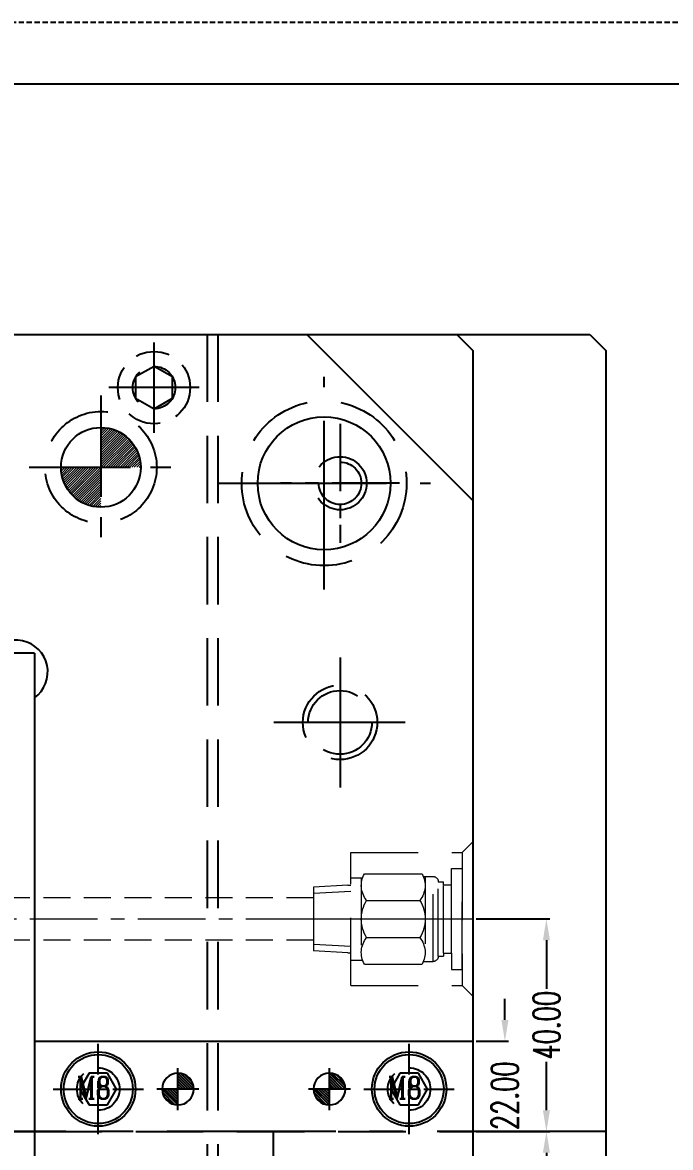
# Model space of a CAD drawing. Header units: inches. Extents: x 149964 to 151052, y -48230 to -47460.
# Drawn here: x 150591.3 to 150713.3, y -47671.7 to -47460 of the extents above; entities that cross this region are included whole.
import ezdxf

# ---------------------------------------------------------------- set-up
doc = ezdxf.new("R2010")
doc.units = ezdxf.units.IN
doc.header["$LTSCALE"] = 2
doc.header["$MEASUREMENT"] = 0
doc.header["$PDMODE"] = 3
doc.header["$PDSIZE"] = 0.3125
for name, pattern in [('ACAD_ISO08W100', [36, 24, -3, 6, -3]), ('CENTER', [50.8, 31.75, -6.35, 6.35, -6.35]), ('CENTER2', [1.125, 0.75, -0.125, 0.125, -0.125]), ('DASHED', [0.75, 0.5, -0.25]), ('HIDDEN', [9.525, 6.35, -3.175]), ('HIDDEN2', [4.7625, 3.175, -1.5875])]:
    doc.linetypes.add(name, pattern=pattern)
doc.layers.get('0').update_dxf_attribs({"linetype": 'CONTINUOUS'})
doc.layers.get('Defpoints').update_dxf_attribs({"linetype": 'CONTINUOUS'})
for name, color, linetype in [('5', 5, 'CONTINUOUS'), ('A', 7, 'CONTINUOUS'), ('CAV-COR', 1, 'CONTINUOUS'), ('cen', 1, 'CENTER'), ('CENTER', 1, 'CENTER'), ('CL', 1, 'ACAD_ISO08W100'), ('hidden', 4, 'HIDDEN'), ('ls', 144, 'HIDDEN2'), ('PIN', 4, 'CONTINUOUS'), ('SCREW', 52, 'HIDDEN'), ('SILDE', 6, 'CONTINUOUS'), ('WT', 4, 'CONTINUOUS')]:
    doc.layers.add(name, color=color, linetype=linetype)
for name, color, linetype, lineweight in [('dim', 3, 'CONTINUOUS', 15), ('HA', 4, 'CONTINUOUS', 15), ('WR', 122, 'HIDDEN', 18)]:
    doc.layers.add(name, color=color, linetype=linetype, lineweight=lineweight)
doc.styles.add('ROMANC', font='romanc', dxfattribs={"width": 0.6, "height": 1})
doc.styles.get("Standard").update_dxf_attribs({"font": 'txt.shx', "width": 0.67})
doc.dimstyles.new('2.00', dxfattribs={"dimtxt": 5, "dimasz": 4, "dimexe": 0.666, "dimexo": 0.626, "dimgap": 1, "dimtad": 0, "dimzin": 0, "dimdsep": 46, "dimtxsty": 'Standard', "dimcen": 0.09, "dimclrd": 3, "dimclre": 3, "dimclrt": 7, "dimazin": 0, "dimtfac": 1, "dimtofl": 0, "dimtmove": 0, "dimatfit": 0, "dimfxl": 0, "dimtolj": 1, "dimtzin": 0, "dimarcsym": 0})

# ---------------------------------------------------------------- blocks, each defined once
blk = doc.blocks.new('8')
at = {"layer": 'CENTER', "ltscale": 0.5}
for p, q in [((0, 8.5), (0, -8.5)), ((-8.5, 0), (8.5, 0))]:
    blk.add_line(p, q, dxfattribs=at)
at = {"layer": 'ls'}
blk.add_lwpolyline([(0, 4), (-3.46, 2), (-3.46, -2), (0, -4), (3.46, -2), (3.46, 2)], close=True, dxfattribs=at)
for radius in [6.8, 4]:
    blk.add_circle((0, 0), radius, dxfattribs=at)
blk = doc.blocks.new('*D35081')
at = {"layer": 'Defpoints', "color": 0}
for p in [(150676.07, -47651.72), (150682.09, -47651.72), (150676.07, -47673.72)]:
    blk.add_point(p, dxfattribs=at)
at = {"layer": 'dim', "color": 3, "linetype": 'ByBlock', "lineweight": -2}
for p, q in [((150682.09, -47647.72), (150682.09, -47643.72)), ((150676.7, -47651.72), (150682.76, -47651.72)), ((150676.7, -47673.72), (150682.76, -47673.72)), ((150682.09, -47677.72), (150682.09, -47681.72))]:
    blk.add_line(p, q, dxfattribs=at)
at = {"layer": 'dim', "color": 3, "linetype": 'ByBlock'}
for points in [[(150681.43, -47647.72), (150682.76, -47647.72), (150682.09, -47651.72)], [(150682.76, -47677.72), (150681.43, -47677.72), (150682.09, -47673.72)]]:
    blk.add_solid(points, dxfattribs=at)
at = {"layer": 'dim', "color": 7, "linetype": 'ByBlock', "insert": (150682.09, -47661.98), "char_height": 5, "attachment_point": 5, "rotation": 90}
blk.add_mtext('\\A1;22.00', dxfattribs=at)
blk = doc.blocks.new('*D35897')
at = {"layer": 'Defpoints', "color": 0}
for p in [(150676.07, -47668.72), (150689.9, -47668.72), (150676.07, -47753.72)]:
    blk.add_point(p, dxfattribs=at)
at = {"layer": 'dim', "color": 3, "linetype": 'ByBlock', "lineweight": -2}
for p, q in [((150676.7, -47668.72), (150690.57, -47668.72)), ((150689.9, -47672.72), (150689.9, -47704.08)), ((150689.9, -47749.72), (150689.9, -47718.36)), ((150676.7, -47753.72), (150690.57, -47753.72))]:
    blk.add_line(p, q, dxfattribs=at)
at = {"layer": 'dim', "color": 3, "linetype": 'ByBlock'}
for points in [[(150690.57, -47672.72), (150689.24, -47672.72), (150689.9, -47668.72)], [(150689.24, -47749.72), (150690.57, -47749.72), (150689.9, -47753.72)]]:
    blk.add_solid(points, dxfattribs=at)
at = {"layer": 'dim', "color": 7, "linetype": 'ByBlock', "insert": (150689.9, -47711.22), "char_height": 5, "attachment_point": 5, "rotation": 90}
blk.add_mtext('\\A1;85.00', dxfattribs=at)
blk = doc.blocks.new('20160811.183352')
at = {"layer": 'SCREW', "linetype": 'CENTER2', "ltscale": 5}
for p, q in [((0, -8.5), (0, 8.5)), ((-8.5, 0), (8.5, 0))]:
    blk.add_line(p, q, dxfattribs=at)
at = {"layer": 'SCREW'}
blk.add_lwpolyline([(-1.73, 3), (-3.46, 0), (-1.73, -3), (1.73, -3), (3.46, 0), (1.73, 3)], close=True, dxfattribs=at)
at = {"layer": 'SCREW', "linetype": 'Continuous', "ltscale": 0.5}
for radius in [7, 6.5]:
    blk.add_circle((0, 0), radius, dxfattribs=at)
at = {"layer": 'SCREW', "ltscale": 0.5}
blk.add_circle((0, 0), 4, dxfattribs=at)
at = {"layer": 'dim', "style": 'ROMANC', "width": 0.8}
blk.add_text('M8', height=4.186, dxfattribs=at).set_placement((-4.07, -1.86))
blk = doc.blocks.new('FGA')
at = {"layer": 'PIN', "linetype": 'CENTER'}
for p, q in [((19368.28, -4827.56), (19368.28, -4817.12)), ((19363.06, -4822.34), (19373.5, -4822.34))]:
    blk.add_line(p, q, dxfattribs=at)
at = {"layer": 'PIN'}
for p, q in [((19364.31, -4822.37), (19368.28, -4818.4)), ((19364.38, -4821.64), (19367.58, -4818.43)), ((19364.68, -4820.67), (19366.62, -4818.74)), ((19365, -4822.34), (19368.28, -4819.06)), ((19365.67, -4822.34), (19368.28, -4819.72)), ((19366.33, -4822.34), (19368.28, -4820.39)), ((19366.99, -4822.34), (19368.28, -4821.05)), ((19367.65, -4822.34), (19368.28, -4821.71)), ((19368.28, -4823.7), (19369.64, -4822.34)), ((19368.28, -4822.38), (19368.32, -4822.34)), ((19368.28, -4823.04), (19368.98, -4822.34)), ((19368.28, -4824.36), (19370.31, -4822.34)), ((19368.28, -4825.69), (19371.63, -4822.34)), ((19368.28, -4825.03), (19370.97, -4822.34)), ((19368.33, -4826.31), (19372.25, -4822.38)), ((19369.07, -4826.23), (19372.17, -4823.13)), ((19370.08, -4825.88), (19371.82, -4824.14))]:
    blk.add_line(p, q, dxfattribs=at)
blk.add_circle((19368.28, -4822.34), 3.97, dxfattribs=at)
blk = doc.blocks.new('*D37009')
at = {"layer": 'Defpoints', "color": 0}
for p in [(150676.07, -47628.72), (150689.9, -47628.72), (150676.07, -47668.72)]:
    blk.add_point(p, dxfattribs=at)
at = {"layer": 'dim', "color": 3, "linetype": 'ByBlock', "lineweight": -2}
for p, q in [((150676.7, -47628.72), (150690.57, -47628.72)), ((150689.9, -47632.72), (150689.9, -47641.86)), ((150689.9, -47664.72), (150689.9, -47655.59)), ((150676.7, -47668.72), (150690.57, -47668.72))]:
    blk.add_line(p, q, dxfattribs=at)
at = {"layer": 'dim', "color": 3, "linetype": 'ByBlock'}
for points in [[(150690.57, -47632.72), (150689.24, -47632.72), (150689.9, -47628.72)], [(150689.24, -47664.72), (150690.57, -47664.72), (150689.9, -47668.72)]]:
    blk.add_solid(points, dxfattribs=at)
at = {"layer": 'dim', "color": 7, "linetype": 'ByBlock', "insert": (150689.9, -47648.72), "char_height": 5, "attachment_point": 5, "rotation": 90}
blk.add_mtext('\\A1;40.00', dxfattribs=at)
blk = doc.blocks.new('20150129.111502')
at = {"layer": '5', "color": 122, "linetype": 'HIDDEN', "lineweight": 0}
for p, q in [((0, 14.5), (0, -14.5)), ((2, 12.5), (0, 14.5)), ((2, 12.5), (2, -12.5)), ((23, 12.5), (2, 12.5)), ((23, -12.5), (23, 12.5)), ((2, -9.5), (2, 9.5)), ((4.01, 9.5), (2, 9.5)), ((4.01, 6.4), (4.01, 9.5)), ((20.43, 8.5), (9.57, 8.5)), ((4.01, -6.4), (4.01, 6.4)), ((5.51, 6.4), (4.01, 6.4)), ((5.51, 6.4), (5.51, 7)), ((6.51, 7), (5.51, 7)), ((5.51, 6.4), (5.51, 7)), ((5.51, -6.4), (5.51, 6.4)), ((6.51, -7), (6.51, 7)), ((7.51, -8), (7.51, 8)), ((9.33, 8), (7.51, 8)), ((9, 8), (9, -8)), ((23, 7.75), (20.77, 7.75)), ((21, 7.75), (21, -7.75)), ((23.56, 6.35), (23, 6.35)), ((23, 5.19), (30, 4.82)), ((23.56, 6.35), (30, 6.01)), ((30, 6.01), (30, -6.01)), ((20.01, 3.5), (9.99, 3.5)), ((20.01, -3.5), (9.99, -3.5)), ((23, -5.19), (30, -4.82)), ((23.56, -6.35), (23, -6.35)), ((23.56, -6.35), (30, -6.01)), ((5.51, -6.4), (4.01, -6.4)), ((4.01, -6.4), (4.01, -9.5)), ((5.51, -6.4), (5.51, -7)), ((5.51, -6.4), (5.51, -7)), ((6.51, -7), (5.51, -7)), ((9.33, -8), (7.51, -8)), ((23, -7.75), (20.77, -7.75)), ((4.01, -9.5), (2, -9.5)), ((20.43, -8.5), (9.57, -8.5)), ((2, -12.5), (0, -14.5)), ((23, -12.5), (2, -12.5))]:
    blk.add_line(p, q, dxfattribs=at)
at = {"layer": '5', "color": 122, "linetype": 'CENTER', "lineweight": 0, "ltscale": 0.5}
blk.add_line((0, 0), (30, 0), dxfattribs=at)
at = {"layer": '5', "color": 122, "linetype": 'HIDDEN', "lineweight": 0}
for centre, radius, start, end in [((13.47, 6.32), 4.47, 150.752, 219.0183), ((16.53, 6.32), 4.47, 320.9817, 29.248), ((7.51, 7), 1, 90, 180), ((15.66, 0), 6.66, 148.3016, 211.6984), ((14.34, 0), 6.66, 328.3016, 31.6984), ((13.47, -6.32), 4.47, 140.9817, 209.248), ((16.53, -6.32), 4.47, 330.752, 39.0183), ((7.51, -7), 1, 180, 270)]:
    blk.add_arc(centre, radius, start, end, dxfattribs=at)

msp = doc.modelspace()

# ---------------------------------------------------------------- hatches: boundary and pattern name
at = {"layer": 'HA'}
h = msp.add_hatch(dxfattribs=at)
h.set_pattern_fill('ANSI31', color=256, scale=0.1, style=0)
h.set_pattern_definition([(45, (150984.78446, -47573.61835), (-0.2245064, 0.2245064), [])])
h.paths.add_polyline_path([(150606.075, -47543.723), (150598.575, -47543.723, 0.4142136), (150606.075, -47551.223)])
h.paths.add_polyline_path([(150606.075, -47536.223), (150606.075, -47543.723), (150613.575, -47543.723, 0.4142136)])
h.paths.add_polyline_path([(150496.075, -47543.723), (150488.575, -47543.723, 0.4142136), (150496.075, -47551.223)])
h.paths.add_polyline_path([(150496.075, -47536.223), (150496.075, -47543.723), (150503.575, -47543.723, 0.4142136)])

# ---------------------------------------------------------------- linework, layer by layer
for p, q in [((150404.075, -47518.723), (150698.075, -47518.723)), ((150644.824, -47518.723), (150676.075, -47549.975)), ((150673.075, -47518.723), (150676.075, -47521.723)), ((150698.075, -47518.723), (150701.075, -47521.723)), ((150676.075, -47521.723), (150676.075, -47815.723)), ((150701.075, -47521.723), (150701.075, -47815.723))]:
    msp.add_line(p, q)
at = {"color": 8, "linetype": 'HIDDEN'}
for p, q in [((150626.075, -47518.723), (150626.075, -47818.723)), ((150628.075, -47518.723), (150628.075, -47818.723)), ((150651.075, -47535.523), (150651.075, -47557.923))]:
    msp.add_line(p, q, dxfattribs=at)
at = {"color": 8, "linetype": 'CENTER', "ltscale": 0.2}
for p, q in [((150651.075, -47535.523), (150651.075, -47557.923)), ((150662.275, -47546.723), (150639.875, -47546.723))]:
    msp.add_line(p, q, dxfattribs=at)
at = {"color": 8, "linetype": 'CENTER', "ltscale": 0.4}
for p, q in [((150651.075, -47579.494), (150651.075, -47603.952)), ((150663.304, -47591.723), (150638.609, -47591.723))]:
    msp.add_line(p, q, dxfattribs=at)
for centre, radius in [((150648.075, -47546.723), 12.5), ((150606.075, -47543.723), 7.5)]:
    msp.add_circle(centre, radius)
at = {"color": 8, "linetype": 'HIDDEN'}
for centre, radius in [((150651.075, -47546.723), 5), ((150651.075, -47546.723), 4), ((150651.075, -47591.723), 7), ((150651.075, -47591.723), 6)]:
    msp.add_circle(centre, radius, dxfattribs=at)
msp.add_arc((150590.075, -47582.223), 6, 305.68533, 144.31467)
at = {"layer": 'A', "linetype": 'DASHED'}
msp.add_line((151052.103, -47460.013), (149963.877, -47460.013), dxfattribs=at)
at = {"layer": 'A'}
msp.add_line((151040.48, -47471.637), (149975.501, -47471.637), dxfattribs=at)
at = {"layer": 'CAV-COR', "linetype": 'ByBlock'}
for p, q in [((150593.575, -47578.723), (150508.575, -47578.723)), ((150593.575, -47578.723), (150593.575, -47668.723)), ((150593.575, -47578.723), (150593.575, -47668.723)), ((150508.575, -47668.723), (150593.575, -47668.723)), ((150593.575, -47668.723), (150593.575, -47758.723))]:
    msp.add_line(p, q, dxfattribs=at)
at = {"layer": 'cen', "ltscale": 0.5}
for p, q in [((150648.075, -47566.723), (150648.075, -47526.723)), ((150628.075, -47546.723), (150668.075, -47546.723))]:
    msp.add_line(p, q, dxfattribs=at)
at = {"layer": 'cen', "ltscale": 0.3}
for p, q in [((150606.075, -47530.223), (150606.075, -47557.223)), ((150592.575, -47543.723), (150619.575, -47543.723))]:
    msp.add_line(p, q, dxfattribs=at)
at = {"layer": 'CL', "color": 7, "linetype": 'CENTER', "ltscale": 0.5}
msp.add_line((150701.075, -47668.723), (150401.075, -47668.723), dxfattribs=at)
at = {"layer": 'hidden'}
for centre, radius in [((150648.075, -47546.723), 15.5), ((150606.075, -47543.723), 10.5)]:
    msp.add_circle(centre, radius, dxfattribs=at)
at = {"layer": 'SILDE', "linetype": 'ByBlock'}
for p, q in [((150593.575, -47651.723), (150676.075, -47651.723)), ((150638.575, -47753.723), (150638.575, -47668.723))]:
    msp.add_line(p, q, dxfattribs=at)
at = {"layer": 'SILDE', "linetype": 'HIDDEN'}
msp.add_line((150593.575, -47668.723), (150676.075, -47668.723), dxfattribs=at)
at = {"layer": 'WR', "linetype": 'HIDDEN', "ltscale": 0.4}
for p, q in [((150646.075, -47624.723), (150456.075, -47624.723)), ((150646.075, -47632.723), (150456.075, -47632.723))]:
    msp.add_line(p, q, dxfattribs=at)
at = {"layer": 'WR', "linetype": 'CENTER', "ltscale": 0.2}
msp.add_line((150646.075, -47628.723), (150456.075, -47628.723), dxfattribs=at)

# ---------------------------------------------------------------- block references
at = {"layer": 'dim', "rotation": 180}
msp.add_blockref('8', (150616.075, -47528.723), dxfattribs=at)
at = {"layer": 'SCREW', "linetype": 'ByBlock'}
for p in [(150605.575, -47660.723), (150664.075, -47660.723)]:
    msp.add_blockref('20160811.183352', p, dxfattribs=at)
at = {"layer": 'WR', "linetype": 'ByBlock', "xscale": -0.755857898715476, "yscale": 0.755857898715135, "zscale": 0.7558578987150415}
for p in [(165260.244, -44015.719), (165288.744, -44015.719)]:
    msp.add_blockref('FGA', p, dxfattribs=at)
at = {"layer": 'WT', "linetype": 'ByBlock', "xscale": -0.9999999999999991}
msp.add_blockref('20150129.111502', (150676.075, -47628.723), dxfattribs=at)

# ---------------------------------------------------------------- dimensions: what is measured, and where the dimension line sits
at = {"layer": 'dim', "linetype": 'ByBlock'}
for base, p1, p2, picture, middle in [((150689.902, -47628.723), (150676.075, -47668.723), (150676.075, -47628.723), '*D37009', (150689.902, -47648.723)), ((150689.902, -47668.723), (150676.075, -47753.723), (150676.075, -47668.723), '*D35897', (150689.902, -47711.223))]:
    dim = msp.add_linear_dim(base=base, p1=p1, p2=p2, angle=90, dimstyle='2.00', dxfattribs=at)
    dim.commit()
    dim.dimension.update_dxf_attribs({"geometry": picture, "text_midpoint": middle})
dim = msp.add_linear_dim(base=(150682.094, -47651.723), p1=(150676.075, -47673.723), p2=(150676.075, -47651.723), angle=90, dimstyle='2.00', dxfattribs=at)
dim.commit()
dim.dimension.update_dxf_attribs({"geometry": '*D35081', "text_midpoint": (150682.094, -47661.98), "dimtype": 160})

doc.saveas('drawing.dxf')
